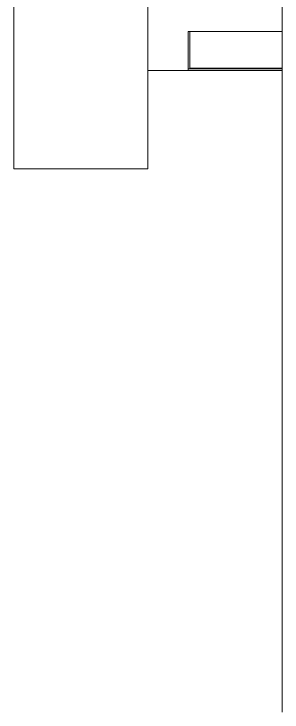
# Model space of a CAD drawing. Header units: millimetres. Extents: x -4829 to 17751, y -2575 to 15731.
# Drawn here: x 4589 to 5189, y 8288 to 9851 of the extents above; entities that cross this region are included whole.
import ezdxf

# ---------------------------------------------------------------- set-up
doc = ezdxf.new("R2010")
doc.units = ezdxf.units.MM
doc.layers.get('0').update_dxf_attribs({"lineweight": 20})

msp = doc.modelspace()

# ---------------------------------------------------------------- linework, layer by layer
for p, q in [((5189.2, 8288), (5189.2, 11413.8)), ((4889.1, 10625.4), (4889.1, 9724.4)), ((5189.2, 9811.4), (4979.2, 9811.4)), ((4979.2, 9811.4), (4979.2, 9724.4)), ((4983.2, 9811.4), (4983.2, 9729.9)), ((5189.2, 9724.4), (4889.1, 9724.4)), ((5189.2, 9727.9), (4979.2, 9727.9)), ((4983.2, 9729.9), (5189.2, 9729.9))]:
    msp.add_line(p, q)
msp.add_lwpolyline([(4889.1, 9724.4), (4889.1, 9504.4), (4589.2, 9504.4), (4589.2, 10485.7), (4889.1, 10485.7)])

doc.saveas('drawing.dxf')
